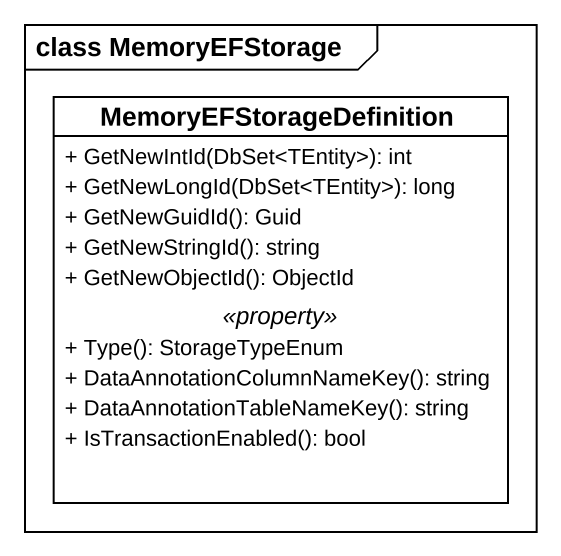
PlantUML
@startuml
mainframe class MemoryEFStorage
hide circle
hide empty members
skinparam classAttributeIconSize 0
class MemoryEFStorageDefinition {
  + GetNewIntId(DbSet<TEntity>): int
  + GetNewLongId(DbSet<TEntity>): long
  + GetNewGuidId(): Guid
  + GetNewStringId(): string
  + GetNewObjectId(): ObjectId
  .. <<property>> ..
  + Type(): StorageTypeEnum
  + DataAnnotationColumnNameKey(): string
  + DataAnnotationTableNameKey(): string
  + IsTransactionEnabled(): bool
}
@enduml
